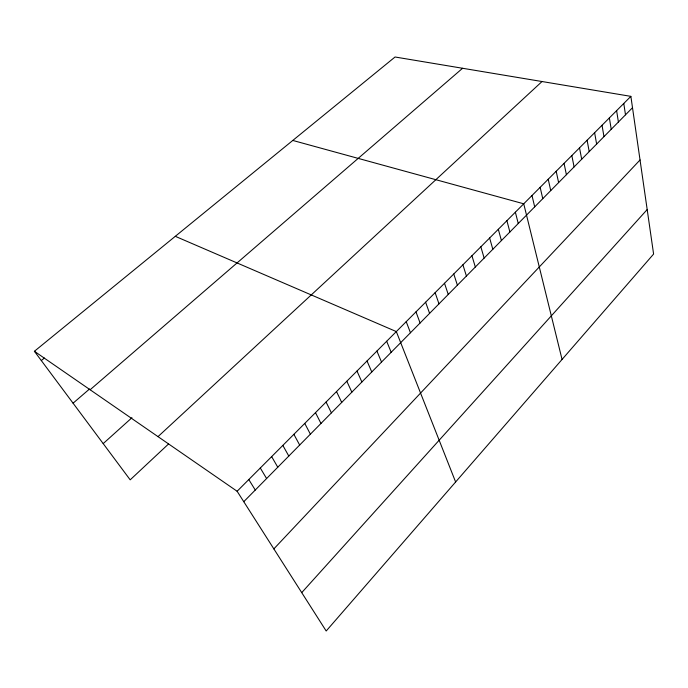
<?xml version="1.0" encoding="UTF-8"?>
<svg xmlns="http://www.w3.org/2000/svg" width="688" height="688" viewBox="0 0 688 688"><rect width="100%" height="100%" fill="white"/><g stroke="black" fill="none" stroke-linecap="round" stroke-linejoin="round"><path stroke-width="1.03" d="M301.731 592.626L647.184 209.556M273.85 548.895L640.038 159.96M243.767 501.69L632.504 107.724M630.87 96.354L653.6 254.061L326.189 630.999L237.119 491.258L630.87 96.354L395.058 57.001L34.4 351.284L130.187 479.837L168.56 443.958M158.008 436.631L542.032 81.528M103.191 443.605L131.941 417.728M73.074 403.185L89.483 389.038M90.119 389.761L462.594 68.267M41.314 360.572L44.393 358.035M292.796 140.447L523.731 203.803L562.062 359.454M175.294 236.319L396.322 331.582L455.619 481.987M34.4 351.284L237.119 491.258M248.798 479.553L255.265 490.037M260.305 468.003L266.6 478.547M271.657 456.626L277.78 467.221M282.845 445.403L288.797 456.049M293.879 434.334L299.667 445.033M304.758 423.421L310.391 434.171M315.491 412.662L320.969 423.447M326.078 402.041L331.41 412.877M336.518 391.567L341.704 402.437M346.821 381.238L351.86 392.143M356.986 371.038L361.879 381.986M367.014 360.976L371.778 371.959M376.912 351.052L381.539 362.069M386.682 341.257L391.18 352.299M406.221 321.657L410.452 332.76M415.982 311.87L420.093 322.999M425.614 302.204L429.596 313.358M435.126 292.675L438.987 303.847M444.508 283.267L448.249 294.455M453.762 273.979L457.391 285.193M462.904 264.811L466.421 276.043M471.934 255.755L475.331 267.013M480.843 246.82L484.137 258.086M489.632 237.996L492.823 249.28M498.318 229.293L501.406 240.585M506.901 220.685L509.885 231.994M515.364 212.196L518.253 223.514M531.996 195.512L534.688 206.856M540.157 187.325L542.763 198.677M548.224 179.241L550.735 190.593M556.188 171.252L558.613 182.612M564.057 163.357L566.396 174.718M571.831 155.557L574.084 166.926M579.52 147.851L581.687 159.22M587.113 140.232L589.203 151.609M594.621 132.707L596.634 144.076M602.034 125.268L603.969 136.637M609.37 117.915L611.228 129.284M616.62 110.639L618.4 122.017M623.784 103.458L625.495 114.827"/></g></svg>
